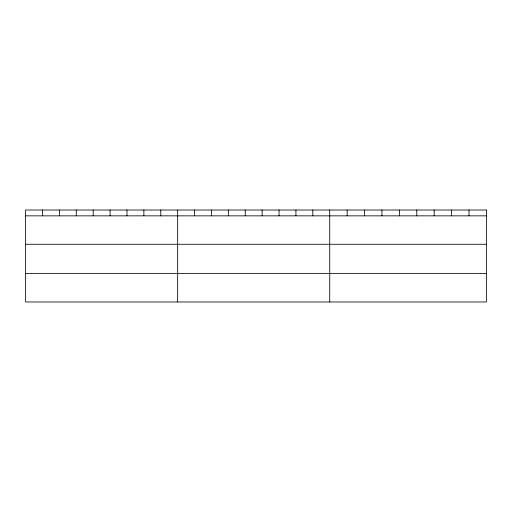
<?xml version="1.0" encoding="UTF-8"?>
<svg xmlns="http://www.w3.org/2000/svg" width="512" height="512" viewBox="0 0 512 512"><rect width="100%" height="100%" fill="white"/><g stroke="black" fill="none" stroke-linecap="round" stroke-linejoin="round"><path stroke-width="0.77" d="M25.6 215.846L486.4 215.846M25.6 244.269L486.4 244.269M25.6 273.555L486.4 273.555M468.992 210.022L468.992 215.846M451.584 210.022L451.584 215.846M434.176 210.022L434.176 215.846M416.768 210.022L416.768 215.846M399.36 210.022L399.36 215.846M381.952 210.022L381.952 215.846M364.544 210.022L364.544 215.846M347.136 210.022L347.136 215.846M329.728 210.022L329.728 301.978M312.832 210.022L312.832 215.846M295.936 210.022L295.936 215.846M279.04 210.022L279.04 215.846M262.144 210.022L262.144 215.846M245.248 210.022L245.248 215.846M228.352 210.022L228.352 215.846M211.456 210.022L211.456 215.846M194.56 210.022L194.56 215.846M177.664 210.022L177.664 301.978M160.768 210.022L160.768 215.846M143.872 210.022L143.872 215.846M126.976 210.022L126.976 215.846M110.08 210.022L110.08 215.846M93.184 210.022L93.184 215.846M76.288 210.022L76.288 215.846M59.392 210.022L59.392 215.846M42.496 210.022L42.496 215.846M486.4 210.022L25.6 210.022L25.6 301.978L486.4 301.978L486.4 210.022"/></g></svg>
